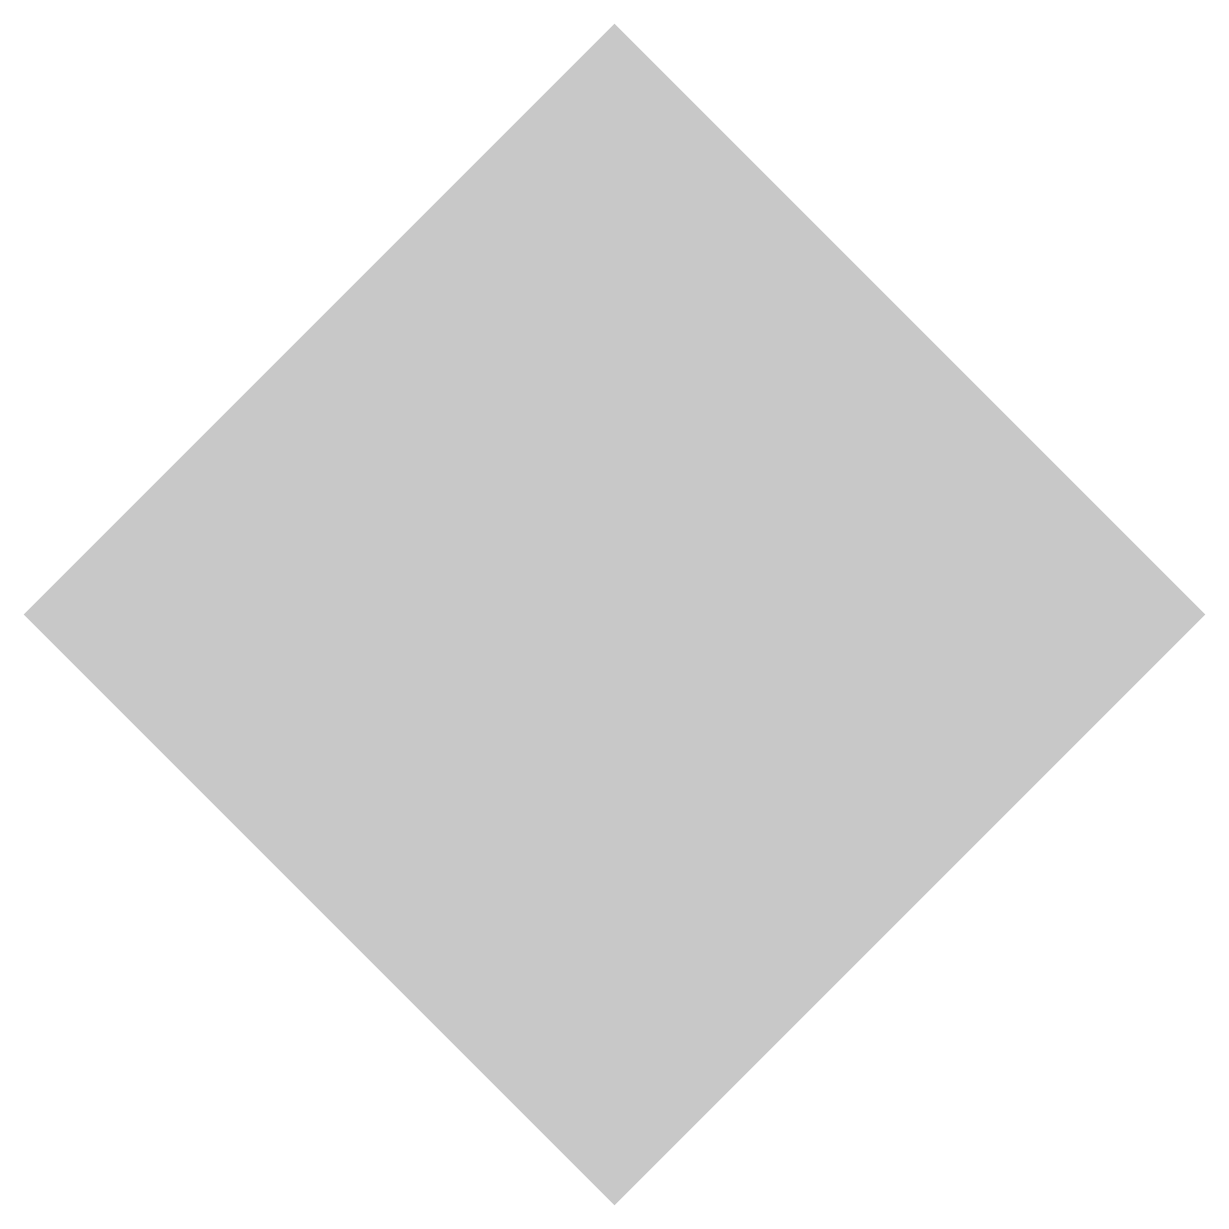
# Model space of a CAD drawing. Extents: x 869.98 to 877.05, y -236.75 to -229.68.
import ezdxf

# ---------------------------------------------------------------- set-up
doc = ezdxf.new("R2010")
doc.units = 0
doc.header["$LTSCALE"] = 30
doc.layers.add('GB_GC', color=7, linetype='CONTINUOUS')

msp = doc.modelspace()

# ---------------------------------------------------------------- linework, layer by layer
at = {"layer": 'GB_GC', "color": 0}
msp.add_solid([(873.511, -236.7479), (877.0465, -233.2124), (869.9754, -233.2124), (873.511, -229.6769)], dxfattribs=at)

doc.saveas('drawing.dxf')
